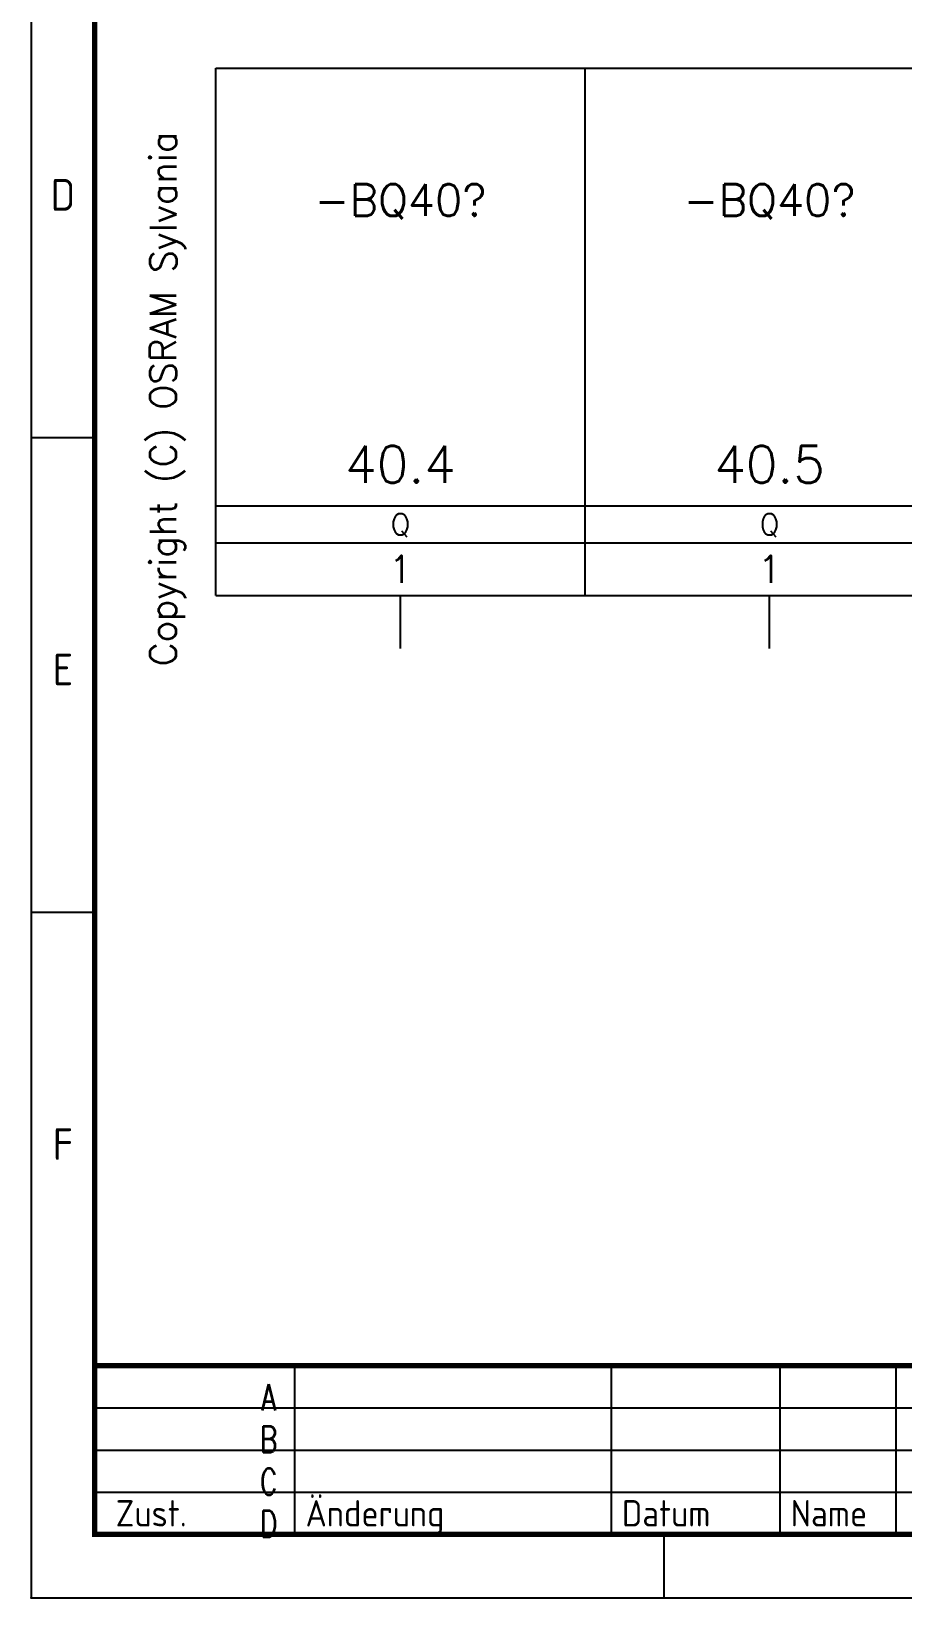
# Model space of a CAD drawing. Extents: x 0 to 420, y 0 to 297.
# Drawn here: x 0 to 82.6, y 0 to 148.5 of the extents above; entities that cross this region are included whole.
import ezdxf
from ezdxf.enums import TextEntityAlignment as Align

# ---------------------------------------------------------------- set-up
doc = ezdxf.new("R2010")
doc.units = 0
doc.header["$LTSCALE"] = 25
for name, color, linetype in [('ECS_LEV_PG_FRAME', 7, 'CONTINUOUS'), ('ECS_LEV_PG_LADDER', 7, 'CONTINUOUS'), ('ECS_LEV_PH_DATA', 7, 'CONTINUOUS'), ('ECS_LEV_PH_EED', 7, 'CONTINUOUS'), ('ECS_LEV_PH_LOGO', 7, 'CONTINUOUS'), ('ECS_LEV_SYM', 7, 'CONTINUOUS'), ('ECS_LEV_SYM_CPOINT', 7, 'CONTINUOUS'), ('ECS_LEV_SYM_DEVID', 7, 'CONTINUOUS'), ('ECS_LEV_SYM_GEO_SCM', 7, 'CONTINUOUS'), ('ECS_LEV_SYM_TEXT', 7, 'CONTINUOUS'), ('ECS_LEV_SYMCR', 7, 'CONTINUOUS'), ('ECS_LXV_TEXT', 7, 'CONTINUOUS')]:
    doc.layers.add(name, color=color, linetype=linetype)
doc.styles.add('ISOCP', font='ISOCP.SHX', dxfattribs={"oblique": 0.017453, "height": 1})
doc.styles.add('ROMANS', font='ROMANS.SHX', dxfattribs={"oblique": 0.017453})
doc.styles.get("Standard").update_dxf_attribs({"font": 'romans.shx'})

# ---------------------------------------------------------------- blocks, each defined once
blk = doc.blocks.new('__TEXT_')
blk = doc.blocks.new('sylvania')
at = {"layer": 'ECS_LXV_TEXT', "color": 7, "linetype": 'Continuous'}
ref = blk.add_blockref('__TEXT_', (0, 0), dxfattribs=at)
ref.add_attrib('ECS_T_TEXT_0.0', 'Copyright (C) OSRAM Sylvania', dxfattribs={"color": 7, "linetype": 'Continuous', "height": 2.5, "rotation": 89.9985, "style": 'ROMANS'}).set_placement((-127.5, 139), align=Align.MIDDLE_RIGHT)
ref = blk.add_blockref('__TEXT_', (0, 0), dxfattribs=at)
ref.add_attrib('ECS_T_TEXT_0.0', 'A', dxfattribs={"color": 7, "linetype": 'Continuous', "height": 2.5, "style": 'ROMANS', "width": 0.725}).set_placement((-117.5, 19), align=Align.MIDDLE_CENTER)
ref = blk.add_blockref('__TEXT_', (0, 0), dxfattribs=at)
ref.add_attrib('ECS_T_TEXT_0.0', 'B', dxfattribs={"color": 7, "linetype": 'Continuous', "height": 2.5, "style": 'ROMANS', "width": 0.725}).set_placement((-117.5, 15), align=Align.MIDDLE_CENTER)
ref = blk.add_blockref('__TEXT_', (0, 0), dxfattribs=at)
ref.add_attrib('ECS_T_TEXT_0.0', 'C', dxfattribs={"color": 7, "linetype": 'Continuous', "height": 2.5, "style": 'ROMANS', "width": 0.725}).set_placement((-117.5, 11), align=Align.MIDDLE_CENTER)
ref = blk.add_blockref('__TEXT_', (0, 0), dxfattribs=at)
ref.add_attrib('ECS_T_TEXT_0.0', 'D', dxfattribs={"color": 7, "linetype": 'Continuous', "height": 2.5, "style": 'ROMANS', "width": 0.725}).set_placement((-117.5, 7), align=Align.MIDDLE_CENTER)
blk = doc.blocks.new('SEDLHL_1_SPSA')
at = {"layer": 'ECS_LEV_SYM_GEO_SCM', "color": 0, "linetype": 'Continuous'}
for p, q in [((-17.5, -45), (-17.5, 0)), ((-17.5, 0), (0, 0)), ((0, 0), (17.5, 0)), ((17.5, -45), (17.5, 0)), ((-17.5, -41.5), (17.5, -41.5)), ((-17.5, -45), (17.5, -45)), ((-17.5, -50), (-17.5, -45)), ((17.5, -50), (17.5, -45)), ((-17.5, -50), (17.5, -50)), ((0, -55), (0, -50))]:
    blk.add_line(p, q, dxfattribs=at)
at = {"layer": 'ECS_LEV_SYM_CPOINT', "linetype": 'Continuous', "style": 'ROMANS'}
blk.add_attdef('ECS_T_CPOINT_001', text='', height=2.5, dxfattribs=at).set_placement((0, -47.5), align=Align.MIDDLE_CENTER)
at = {"layer": 'ECS_LEV_SYM_DEVID', "linetype": 'Continuous', "style": 'ROMANS'}
for tag, p in [('ECS_T_DEVID_3', (0, -2.7)), ('ECS_T_DEVID_2', (0, -7.6)), ('ECS_T_DEVID_1', (0, -12.5))]:
    blk.add_attdef(tag, text='', height=3.5, dxfattribs=at).set_placement(p, align=Align.MIDDLE_CENTER)
at = {"layer": 'ECS_LEV_SYM_TEXT', "linetype": 'Continuous', "style": 'ROMANS'}
for tag, height, p in [('ECS_T_TEXT_2.0', 2.5, (0, -21.5)), ('ECS_T_TEXT_1.0', 2, (0, -43.25))]:
    blk.add_attdef(tag, text='', height=height, dxfattribs=at).set_placement(p, align=Align.MIDDLE_CENTER)
blk.add_attdef('ECS_T_TEXT_3.0', text='', height=3.5, dxfattribs=at).set_placement((0, -35.8), align=Align.TOP_CENTER)
at = {"layer": 'ECS_LEV_SYMCR', "color": 0, "linetype": 'Continuous', "style": 'ROMANS'}
for tag, p in [('ECS_T_CRC_TEXT_P', (0, -16.5)), ('ECS_T_CRC_TEXT_N', (0, -20.5))]:
    blk.add_attdef(tag, text='', height=2.5, dxfattribs=at).set_placement(p, align=Align.MIDDLE_CENTER)

msp = doc.modelspace()

# ---------------------------------------------------------------- linework, layer by layer
at = {"layer": 'ECS_LEV_PG_FRAME', "color": 7, "linetype": 'Continuous'}
for p, q in [((0, 297), (0, 0)), ((0, 0), (420, 0))]:
    msp.add_line(p, q, dxfattribs=at)
at = {"layer": 'ECS_LEV_PH_DATA', "color": 7, "linetype": 'Continuous'}
for p, q in [((0, 297), (0, 0)), ((0, 297), (0, 0)), ((0, 0), (420, 0)), ((0, 0), (420, 0))]:
    msp.add_line(p, q, dxfattribs=at)
at = {"layer": 'ECS_LEV_PH_DATA', "color": 7}
for p, q in [((0, 110), (6, 110)), ((0, 65), (6, 65)), ((25, 6), (25, 22)), ((55, 6), (55, 22)), ((71, 6), (71, 22)), ((82, 6), (82, 22)), ((6, 18), (124, 18)), ((6, 14), (124, 14)), ((6, 10), (244, 10)), ((60, 0), (60, 6))]:
    msp.add_line(p, q, dxfattribs=at)
at = {"layer": 'ECS_LEV_PH_DATA', "color": 7, "const_width": 0.5}
msp.add_lwpolyline([(414, 291), (6, 291), (6, 6), (414, 6)], close=True, dxfattribs=at)
msp.add_lwpolyline([(6, 22), (414, 22)], dxfattribs=at)
at = {"layer": 'ECS_LEV_PH_DATA'}
for p in [(0, 0), (0.02, 0.02), (0.02, 0.02), (0.02, 0.02), (0.02, 0.02), (0.02, 0.02), (0.02, 0.02), (0.02, 0.02), (0.02, 0.02), (0.02, 0.02), (0.02, 0.02)]:
    msp.add_point(p, dxfattribs=at)
at = {"layer": 'ECS_LEV_PH_EED'}
msp.add_point((0, 0), dxfattribs=at)

# ---------------------------------------------------------------- block references
at = {"layer": 'ECS_LEV_PG_LADDER', "linetype": 'Continuous'}
ref = msp.add_blockref('__TEXT_', (0, 0), dxfattribs=at)
ref.add_attrib('?', 'D', dxfattribs={"linetype": 'Continuous', "height": 3, "style": 'ISOCP'}).set_placement((3, 133), align=Align.MIDDLE_CENTER)
ref = msp.add_blockref('__TEXT_', (0, 0), dxfattribs=at)
ref.add_attrib('?', 'E', dxfattribs={"linetype": 'Continuous', "height": 3, "style": 'ISOCP'}).set_placement((3, 88), align=Align.MIDDLE_CENTER)
ref = msp.add_blockref('__TEXT_', (0, 0), dxfattribs=at)
ref.add_attrib('?', 'F', dxfattribs={"linetype": 'Continuous', "height": 3, "style": 'ISOCP'}).set_placement((3, 43), align=Align.MIDDLE_CENTER)
at = {"layer": 'ECS_LEV_PH_DATA', "linetype": 'Continuous'}
ref = msp.add_blockref('__TEXT_', (0, 0), dxfattribs=at)
ref.add_attrib('ECS_T_TEXT_0.0', 'Zust.', dxfattribs={"linetype": 'Continuous', "height": 2.5, "style": 'ISOCP'}).set_placement((8, 8), align=Align.MIDDLE_LEFT)
ref = msp.add_blockref('__TEXT_', (0, 0), dxfattribs=at)
ref.add_attrib('ECS_T_TEXT_0.0', 'Änderung', dxfattribs={"linetype": 'Continuous', "height": 2.5, "style": 'ISOCP'}).set_placement((26, 8), align=Align.MIDDLE_LEFT)
ref = msp.add_blockref('__TEXT_', (0, 0), dxfattribs=at)
ref.add_attrib('ECS_T_TEXT_0.0', 'Datum', dxfattribs={"linetype": 'Continuous', "height": 2.5, "style": 'ISOCP'}).set_placement((56, 8), align=Align.MIDDLE_LEFT)
ref = msp.add_blockref('__TEXT_', (0, 0), dxfattribs=at)
ref.add_attrib('ECS_T_TEXT_0.0', 'Name', dxfattribs={"linetype": 'Continuous', "height": 2.5, "style": 'ISOCP'}).set_placement((72, 8), align=Align.MIDDLE_LEFT)
at = {"layer": 'ECS_LEV_PH_LOGO', "color": 7}
msp.add_blockref('sylvania', (140, 0), dxfattribs=at)
at = {"layer": 'ECS_LEV_SYM'}
ref = msp.add_blockref('SEDLHL_1_SPSA', (35, 145), dxfattribs=at)
ref.add_attrib('ECS_T_TEXT_3.0', '40.4', dxfattribs={"layer": 'ECS_LEV_SYM_TEXT', "linetype": 'Continuous', "height": 3.5, "style": 'ROMANS'}).set_placement((35, 109.2), align=Align.TOP_CENTER)
ref.add_attrib('ECS_T_TEXT_1.0', 'Q', dxfattribs={"layer": 'ECS_LEV_SYM_TEXT', "linetype": 'Continuous', "height": 2, "style": 'ROMANS'}).set_placement((35, 101.75), align=Align.MIDDLE_CENTER)
ref.add_attrib('ECS_T_CPOINT_001', '1', dxfattribs={"layer": 'ECS_LEV_SYM_CPOINT', "linetype": 'Continuous', "height": 2.6}).set_placement((35, 97.5), align=Align.MIDDLE_CENTER)
ref.add_attrib('ECS_T_DEVID_1', '-BQ40?', dxfattribs={"layer": 'ECS_LEV_SYM_DEVID', "linetype": 'Continuous', "height": 3}).set_placement((35, 132.5), align=Align.MIDDLE_CENTER)
ref = msp.add_blockref('SEDLHL_1_SPSA', (70, 145), dxfattribs=at)
ref.add_attrib('ECS_T_TEXT_3.0', '40.5', dxfattribs={"layer": 'ECS_LEV_SYM_TEXT', "linetype": 'Continuous', "height": 3.5, "style": 'ROMANS'}).set_placement((70, 109.2), align=Align.TOP_CENTER)
ref.add_attrib('ECS_T_TEXT_1.0', 'Q', dxfattribs={"layer": 'ECS_LEV_SYM_TEXT', "linetype": 'Continuous', "height": 2, "style": 'ROMANS'}).set_placement((70, 101.75), align=Align.MIDDLE_CENTER)
ref.add_attrib('ECS_T_CPOINT_001', '1', dxfattribs={"layer": 'ECS_LEV_SYM_CPOINT', "linetype": 'Continuous', "height": 2.6}).set_placement((70, 97.5), align=Align.MIDDLE_CENTER)
ref.add_attrib('ECS_T_DEVID_1', '-BQ40?', dxfattribs={"layer": 'ECS_LEV_SYM_DEVID', "linetype": 'Continuous', "height": 3}).set_placement((70, 132.5), align=Align.MIDDLE_CENTER)

doc.saveas('drawing.dxf')
